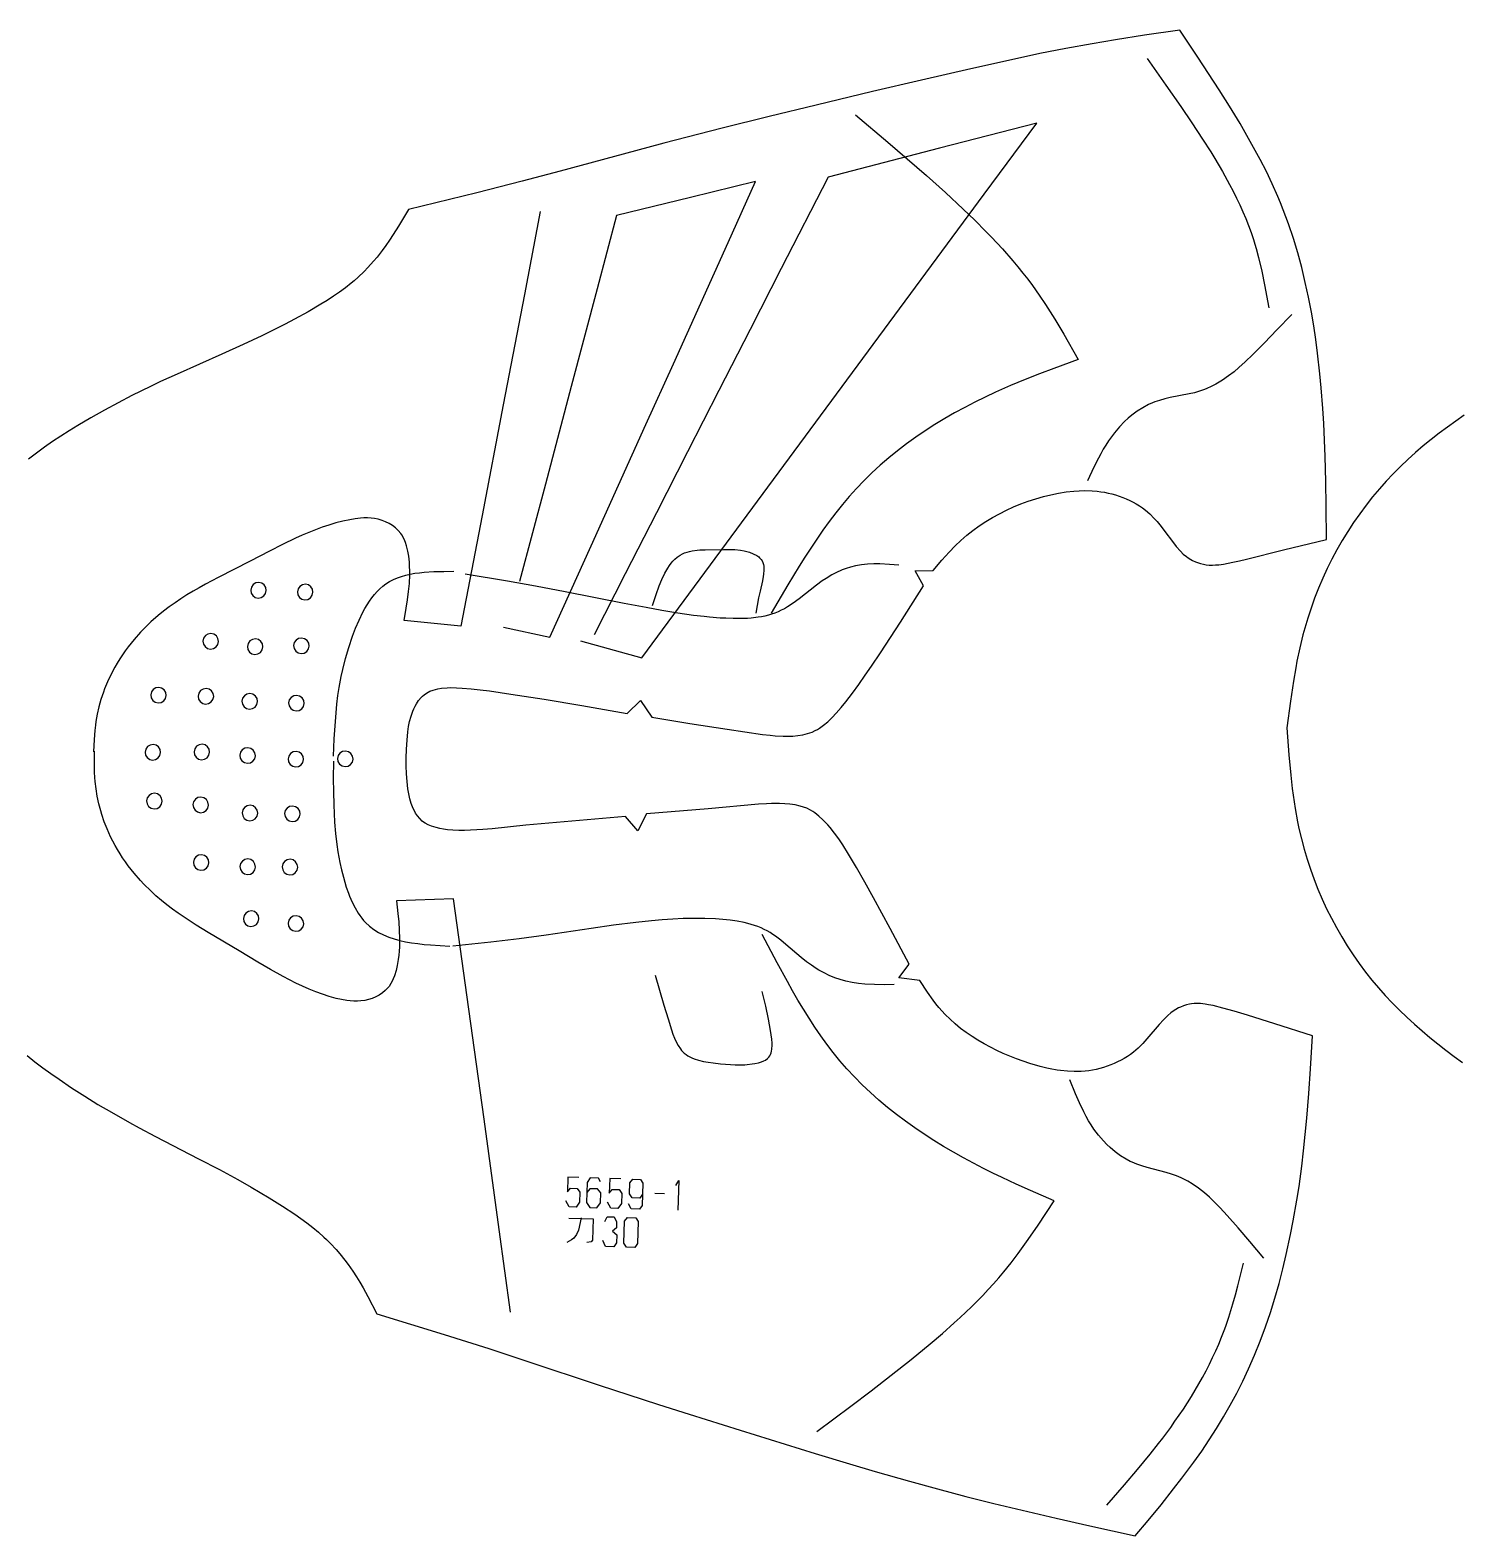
# Model space of a CAD drawing. Extents: x 923 to 2264, y 0 to 1234.
# Drawn here: x 1582.7 to 1811.8, y 220.6 to 462.4 of the extents above; entities that cross this region are included whole.
import ezdxf

# ---------------------------------------------------------------- set-up
doc = ezdxf.new("R2010")
doc.units = 0

msp = doc.modelspace()

# ---------------------------------------------------------------- linework, layer by layer
for points in [[(1723.864624, 312.416229), (1720.832764, 318.187256), (1719.514648, 320.647522), (1718.177124, 323.094208), (1716.772461, 325.595612), (1715.421875, 327.93515), (1714.142456, 330.101837), (1713.223999, 331.581818), (1712.580322, 332.545654), (1711.901855, 333.480927), (1711.179932, 334.379211), (1710.800537, 334.811829), (1709.998657, 335.638306), (1709.368408, 336.208923), (1708.726563, 336.715546), (1708.390259, 336.945709), (1708.043091, 337.156403), (1707.429688, 337.460541), (1706.915527, 337.659119), (1706.385864, 337.821075), (1705.569336, 338.00351), (1704.735596, 338.124847), (1703.895874, 338.197662), (1703.050903, 338.233673), (1701.790527, 338.230499), (1700.954346, 338.197662), (1699.703735, 338.114685), (1691.603027, 337.397247), (1681.68689, 336.596832), (1680.290527, 333.853455), (1678.346802, 336.131714), (1672.190918, 335.629364), (1667.267456, 335.204834), (1662.345947, 334.741638), (1656.921509, 334.183594), (1655.437744, 334.054535), (1654.44751, 333.986481), (1653.456177, 333.937347), (1652.463379, 333.911072), (1651.551514, 333.911804), (1650.640015, 333.945984), (1649.731201, 334.02475), (1649.128052, 334.107452), (1648.527466, 334.218201), (1647.930298, 334.360229), (1647.2146, 334.581451), (1646.664063, 334.807953), (1646.147827, 335.089264), (1645.906494, 335.253601), (1645.692749, 335.422791), (1645.299927, 335.802795), (1644.950928, 336.231171), (1644.643433, 336.699646), (1644.504028, 336.946228), (1644.253662, 337.458984), (1643.942749, 338.261322), (1643.720581, 339.004364), (1643.539063, 339.795471), (1643.403442, 340.585938), (1643.262207, 341.776215), (1643.165894, 343.017029), (1643.115234, 344.263672), (1643.112427, 345.506195), (1643.163696, 346.95163), (1643.260254, 348.421387), (1643.387451, 349.719177), (1643.51123, 350.579224), (1643.678101, 351.427948), (1643.899292, 352.259369), (1644.185547, 353.067291), (1644.356201, 353.460449), (1644.547485, 353.845642), (1644.759644, 354.22168), (1645.116211, 354.757599), (1645.524658, 355.253357), (1645.749023, 355.480194), (1645.987183, 355.689911), (1646.370239, 355.967072), (1646.627441, 356.115967), (1646.89563, 356.24588), (1647.458374, 356.454834), (1648.193726, 356.636749), (1648.795898, 356.73465), (1649.706177, 356.819122), (1650.313354, 356.839478), (1651.223755, 356.82663), (1652.133057, 356.774536), (1653.535889, 356.649567), (1655.016479, 356.488739), (1656.493408, 356.305511), (1659.929932, 355.816315), (1665.269653, 354.972656), (1671.323364, 353.949005), (1678.580933, 352.672302), (1680.724365, 354.763092), (1682.549927, 352.073273), (1688.682129, 351.080414), (1694.66687, 350.166321), (1700.314331, 349.339081), (1701.55835, 349.188934), (1702.390625, 349.112335), (1703.644653, 349.046997), (1704.485229, 349.044708), (1705.17627, 349.071869), (1705.982788, 349.14325), (1706.78125, 349.267029), (1707.56189, 349.453308), (1708.315552, 349.712524), (1708.798706, 349.930939), (1709.147461, 350.119415), (1709.48584, 350.327423), (1710.134033, 350.791626), (1710.808105, 351.357452), (1711.502441, 352.020996), (1712.160889, 352.720215), (1712.947144, 353.628204), (1713.694336, 354.541412), (1714.777832, 355.93988), (1715.823364, 357.366547), (1716.840332, 358.814636), (1717.836792, 360.277527), (1719.258667, 362.408142), (1722.483765, 367.363342), (1726.189697, 373.178894), (1724.860596, 375.615173), (1727.735229, 375.668732), (1729.108032, 377.292572), (1730.287476, 378.613831), (1731.274902, 379.6315), (1732.182495, 380.484253), (1733.129639, 381.298553), (1734.11377, 382.073669), (1735.132202, 382.808899), (1736.182495, 383.503479), (1737.261841, 384.156799), (1738.368408, 384.768036), (1739.499023, 385.336487), (1740.650879, 385.86145), (1741.822144, 386.342224), (1743.01001, 386.778046), (1744.211548, 387.168365), (1745.424683, 387.512146), (1746.646484, 387.809052), (1747.874634, 388.057922), (1749.106812, 388.256958), (1750.34314, 388.397858), (1751.169067, 388.454742), (1751.996582, 388.478699), (1753.240845, 388.446777), (1754.07251, 388.37616), (1754.667725, 388.299683), (1755.262451, 388.201324), (1755.855225, 388.081177), (1756.44397, 387.93924), (1757.028076, 387.775665), (1757.605225, 387.590393), (1758.174683, 387.383575), (1758.734375, 387.155151), (1759.283447, 386.905304), (1759.819946, 386.633972), (1760.342407, 386.341278), (1760.849609, 386.027374), (1761.339966, 385.692047), (1761.8125, 385.335724), (1762.513672, 384.73288), (1763.224365, 384.020416), (1763.672485, 383.518677), (1764.315552, 382.734222), (1764.935547, 381.921722), (1766.143677, 380.281097), (1766.763062, 379.490173), (1767.422485, 378.745392), (1767.893433, 378.287109), (1768.395264, 377.868317), (1768.659912, 377.676239), (1769.079346, 377.409607), (1769.377441, 377.246582), (1769.841187, 377.030823), (1770.321533, 376.851044), (1770.648682, 376.752075), (1771.147095, 376.636353), (1771.564697, 376.57074), (1772.067505, 376.527252), (1772.57251, 376.517609), (1773.078735, 376.537262), (1773.585327, 376.58139), (1774.344604, 376.683746), (1775.838745, 376.960693), (1776.9375, 377.199432), (1778.027832, 377.457245), (1783.984985, 378.959106), (1790.874023, 380.640076), (1790.828125, 385.956696), (1790.769653, 389.943024), (1790.671265, 393.92746), (1790.574951, 396.582367), (1790.44873, 399.235931), (1790.301514, 401.670135), (1790.046509, 404.992126), (1789.838379, 407.203888), (1789.463135, 410.515533), (1789.167725, 412.718506), (1788.833374, 414.916992), (1788.458374, 417.110352), (1787.996582, 419.509918), (1787.47937, 421.899078), (1786.902832, 424.274445), (1786.264038, 426.632477), (1785.559082, 428.969788), (1784.784668, 431.283051), (1783.937134, 433.568665), (1783.484985, 434.699829), (1783.061523, 435.71106), (1782.169922, 437.714355), (1781.223389, 439.69342), (1780.227783, 441.649841), (1779.188721, 443.585114), (1778.111816, 445.500885), (1777.003052, 447.398804), (1775.319702, 450.170563), (1773.650269, 452.823425), (1771.950317, 455.454132), (1770.227417, 458.068665), (1767.328979, 462.407074), (1761.68335, 461.584167), (1756.98584, 460.858978), (1753.236206, 460.230469), (1749.051514, 459.460327), (1744.878052, 458.627502), (1739.327759, 457.442261), (1733.789063, 456.200623), (1725.845581, 454.372223), (1717.981812, 452.528198), (1708.966553, 450.378418), (1701.418457, 448.544586), (1693.880859, 446.667297), (1688.236816, 445.222595), (1684.47998, 444.23877), (1679.933716, 443.024292), (1667.821167, 439.748352), (1661.755615, 438.146423), (1654.454346, 436.295624), (1643.47876, 433.611786), (1641.877441, 430.908752), (1641.046265, 429.578156), (1640.472168, 428.704651), (1639.878418, 427.844879), (1639.26062, 427.001282), (1638.441162, 425.961273), (1637.871216, 425.286255), (1636.981567, 424.303741), (1636.365845, 423.670227), (1635.408691, 422.754822), (1634.749023, 422.169281), (1634.295532, 421.787018), (1633.367798, 421.049194), (1632.414063, 420.344238), (1631.437744, 419.668823), (1630.442749, 419.019409), (1629.431885, 418.392731), (1627.376587, 417.194122), (1625.175537, 415.985901), (1623.695923, 415.208069), (1622.206787, 414.450104), (1619.958374, 413.345642), (1616.936157, 411.92334), (1613.505859, 410.368988), (1606.364624, 407.187012), (1603.701172, 405.965668), (1602.066162, 405.193817), (1599.081543, 403.729065), (1596.864014, 402.587067), (1594.66626, 401.403351), (1592.489624, 400.174133), (1590.399292, 398.93335), (1589.040894, 398.091827), (1587.695557, 397.227936), (1586.364624, 396.34082), (1585.049927, 395.42981), (1583.753418, 394.494049), (1582.476196, 393.532776)], [(1762.086182, 457.826019), (1765.109375, 453.565369), (1767.501465, 450.131073), (1769.266479, 447.527557), (1770.997192, 444.890839), (1772.294067, 442.841522), (1772.928711, 441.806976), (1774.161499, 439.716705), (1775.334595, 437.596344), (1775.894287, 436.524078), (1776.434082, 435.44339), (1776.951538, 434.354065), (1777.445557, 433.255707), (1777.914063, 432.148102), (1778.355591, 431.030853), (1778.768433, 429.903931), (1779.150269, 428.766602), (1779.371826, 428.054352), (1779.581543, 427.33844), (1779.969604, 425.89624), (1780.485229, 423.711426), (1780.940552, 421.507172), (1781.627808, 417.810211)], [(1671.121216, 364.343475), (1680.939331, 361.638702), (1685.16687, 367.362091), (1693.621826, 378.808899), (1702.077148, 390.255737), (1710.532104, 401.702576), (1718.987183, 413.149292), (1727.442139, 424.59613), (1735.897461, 436.042908), (1744.352417, 447.489746), (1728.723145, 443.437836), (1710.861206, 438.807007), (1703.344971, 424.112946), (1698.333984, 414.316833), (1693.32312, 404.520813), (1688.312134, 394.72467), (1683.301514, 384.928558), (1678.290527, 375.132477), (1673.279663, 365.336487)], [(1715.25061, 448.808594), (1720.454346, 444.414917), (1723.559937, 441.755066), (1726.64209, 439.062378), (1729.692139, 436.324829), (1732.567505, 433.655121), (1734.408447, 431.881409), (1736.2146, 430.073853), (1737.101807, 429.155884), (1738.838379, 427.288116), (1740.517456, 425.374146), (1741.33252, 424.398285), (1742.129639, 423.408813), (1742.908081, 422.405457), (1743.66626, 421.387146), (1744.737183, 419.873352), (1745.768433, 418.331238), (1747.255615, 415.974518), (1748.688354, 413.578339), (1751.010864, 409.537689), (1747.12561, 408.104004), (1744.799683, 407.220856), (1742.481812, 406.306061), (1740.174316, 405.347809), (1737.73584, 404.268066), (1736.073975, 403.487305), (1734.424927, 402.673401), (1732.791504, 401.825684), (1731.17627, 400.94339), (1729.581787, 400.02594), (1728.010864, 399.072479), (1726.465942, 398.082428), (1724.949341, 397.054901), (1723.464355, 395.989288), (1722.013062, 394.884918), (1720.598389, 393.741119), (1719.222778, 392.556976), (1717.889038, 391.332153), (1716.599365, 390.065338), (1715.415283, 388.821228), (1714.27063, 387.541321), (1713.16272, 386.22818), (1712.088989, 384.884338), (1711.046509, 383.512329), (1710.032104, 382.114838), (1709.043701, 380.694275), (1708.077759, 379.253265), (1707.13147, 377.794342), (1706.202515, 376.320099), (1704.384033, 373.335876), (1701.712769, 368.808319)], [(1658.73999, 366.521332), (1666.212769, 364.958557), (1672.814331, 379.582489), (1677.215576, 389.331818), (1681.616577, 399.081177), (1686.017456, 408.830414), (1690.418457, 418.579742), (1694.819702, 428.329102), (1699.220581, 438.07843), (1688.790527, 435.535065), (1676.870605, 432.628296), (1673.762207, 420.873535), (1669.617798, 405.2005), (1665.473145, 389.527374), (1661.328735, 373.854401)], [(1664.648682, 433.280701), (1662.101563, 419.968231), (1658.704956, 402.218231), (1655.308105, 384.46817), (1651.911499, 366.718231), (1642.794067, 367.602722), (1643.135254, 369.589783), (1643.339966, 370.917053), (1643.509644, 372.24826), (1643.631226, 373.584808), (1643.690552, 374.928375), (1643.692505, 375.603363), (1643.673706, 376.280548), (1643.632446, 376.960449), (1643.532104, 377.926392), (1643.395264, 378.773895), (1643.197144, 379.603577), (1643.023071, 380.13855), (1642.922119, 380.398834), (1642.68811, 380.901581), (1642.408081, 381.37674), (1642.249023, 381.602264), (1641.858765, 382.063599), (1641.413452, 382.481567), (1640.921265, 382.854523), (1640.390259, 383.180878), (1639.828369, 383.458984), (1639.244019, 383.687256), (1638.645264, 383.864044), (1638.058105, 383.984711), (1637.487427, 384.055847), (1636.915894, 384.086487), (1636.34436, 384.081512), (1635.773438, 384.045532), (1634.919922, 383.944183), (1634.07251, 383.80014), (1632.939087, 383.559906), (1631.820313, 383.274811), (1630.715332, 382.948303), (1629.622437, 382.584167), (1628.540649, 382.186035), (1627.468994, 381.757568), (1626.40564, 381.302399), (1625.349609, 380.824158), (1623.255005, 379.813232), (1621.174683, 378.754059), (1618.059692, 377.13858), (1612.918091, 374.515625), (1610.891235, 373.435333), (1609.890869, 372.87796), (1608.901855, 372.305664), (1607.925293, 371.715759), (1606.963135, 371.105652), (1606.017212, 370.472809), (1605.088989, 369.814331), (1604.180542, 369.127991), (1603.293091, 368.410645), (1602.130615, 367.389099), (1601.566528, 366.856171), (1600.476807, 365.747681), (1599.442139, 364.584259), (1598.947144, 363.982635), (1598.467773, 363.368195), (1598.005005, 362.741241), (1597.559326, 362.10202), (1597.13147, 361.450958), (1596.722168, 360.788147), (1596.331787, 360.114197), (1595.685913, 358.886322), (1595.173462, 357.782776), (1594.712524, 356.657074), (1594.501831, 356.086823), (1594.12085, 354.933167), (1593.795288, 353.764252), (1593.525635, 352.583008), (1593.313354, 351.392029), (1593.22937, 350.793579), (1593.134644, 349.944794), (1593.0271, 348.52533), (1592.934692, 346.532654)], [(1785.313354, 416.762146), (1782.919678, 414.260681), (1780.910278, 412.189728), (1779.044312, 410.309906), (1777.824707, 409.12619), (1776.818115, 408.211975), (1776.036499, 407.555725), (1775.172729, 406.893494), (1774.162476, 406.204926), (1773.109985, 405.581879), (1772.386475, 405.207855), (1771.646851, 404.870544), (1771.27124, 404.716583), (1770.509277, 404.439911), (1769.695923, 404.196564), (1768.831543, 403.987305), (1765.769653, 403.395569), (1764.903076, 403.201202), (1764.049316, 402.966431), (1763.295532, 402.707733), (1762.966187, 402.576721), (1762.317749, 402.286133), (1761.374023, 401.783325), (1760.46875, 401.207214), (1759.606201, 400.566193), (1759.057739, 400.106842), (1758.463989, 399.559631), (1757.625854, 398.689117), (1756.847412, 397.766022), (1756.359985, 397.125214), (1755.897095, 396.46698), (1755.45752, 395.793518), (1755.038696, 395.104431), (1754.639282, 394.401764), (1754.257813, 393.689575), (1753.535889, 392.24295), (1752.513062, 390.041473)], [(1812.978027, 400.565369), (1811.624023, 399.633575), (1810.288086, 398.676331), (1808.972412, 397.692841), (1807.678711, 396.682129), (1806.408447, 395.643463), (1805.163452, 394.57605), (1803.945313, 393.479004), (1802.756226, 392.351501), (1801.597412, 391.192596), (1800.470947, 390.001801), (1799.378418, 388.777679), (1798.283447, 387.473511), (1797.227173, 386.134674), (1796.210938, 384.763092), (1795.235229, 383.36026), (1794.300903, 381.928131), (1793.408447, 380.468414), (1792.558716, 378.982849), (1791.752441, 377.473145), (1790.990234, 375.94104), (1790.273071, 374.388397), (1789.601196, 372.816864), (1788.975952, 371.228302), (1788.397461, 369.624237), (1787.867188, 368.006836), (1787.38501, 366.377289), (1787.101807, 365.328857), (1786.590942, 363.220581), (1786.144287, 361.099091), (1785.941895, 360.034058), (1785.572144, 357.89682), (1785.084351, 354.677155), (1784.503418, 350.370117), (1784.837158, 346.036713), (1785.140015, 342.794373), (1785.386841, 340.639282), (1785.528076, 339.564392), (1785.852417, 337.420837), (1786.242188, 335.286835), (1786.4646, 334.223755), (1786.852783, 332.569244), (1787.289917, 330.923767), (1787.775635, 329.289185), (1788.309082, 327.667206), (1788.889648, 326.059692), (1789.51709, 324.468384), (1790.190308, 322.895081), (1790.909058, 321.341522), (1791.672485, 319.80957), (1792.47998, 318.300995), (1793.330933, 316.817535), (1794.224609, 315.361115), (1795.160645, 313.93335), (1796.138428, 312.536194), (1797.157104, 311.171204), (1798.177734, 309.886475), (1799.234375, 308.632721), (1800.324951, 307.409302), (1801.447754, 306.215271), (1802.600952, 305.050018), (1803.782715, 303.912872), (1804.991821, 302.80304), (1806.225586, 301.719666), (1807.482788, 300.66214), (1808.761841, 299.629791), (1810.060303, 298.621674), (1811.376831, 297.637299), (1812.709595, 296.67569)], [(1682.673096, 370.035736), (1683.243042, 371.783081), (1683.748657, 373.171387), (1684.181152, 374.202362), (1684.67749, 375.221008), (1685.141479, 376.036346), (1685.397095, 376.427795), (1685.670288, 376.801788), (1685.962158, 377.153259), (1686.274658, 377.477539), (1686.608765, 377.769409), (1686.784058, 377.901489), (1687.117188, 378.116241), (1687.467773, 378.30069), (1687.834351, 378.457214), (1688.215576, 378.588165), (1688.609375, 378.695923), (1689.014038, 378.782837), (1689.848755, 378.903656), (1690.275635, 378.942261), (1691.139282, 378.987762), (1694.077148, 379.041656), (1694.973389, 379.042572), (1695.869629, 379.003479), (1696.779663, 378.901398), (1697.400269, 378.787048), (1697.821167, 378.686096), (1698.240234, 378.563324), (1698.845947, 378.334259), (1699.395874, 378.045837), (1699.717163, 377.81778), (1699.860596, 377.692169), (1700.107788, 377.417175), (1700.263062, 377.17453), (1700.382446, 376.912415), (1700.46936, 376.632751), (1700.526489, 376.337372), (1700.556519, 376.028107), (1700.562134, 375.706879), (1700.513062, 375.035767), (1700.463745, 374.689636), (1700.329956, 373.985535), (1699.939941, 372.309601), (1699.713989, 371.256714), (1699.259277, 368.781677)], [(1631.452148, 345.810425), (1631.58374, 348.618073), (1631.706543, 350.716705), (1631.869019, 352.803497), (1632.007813, 354.185822), (1632.17688, 355.559204), (1632.366577, 356.834686), (1632.688721, 358.603027), (1632.942139, 359.776855), (1633.384644, 361.536163), (1633.904907, 363.301056), (1634.508423, 365.079498), (1635.005005, 366.387177), (1635.555298, 367.682281), (1636.16687, 368.940765), (1636.498047, 369.548706), (1636.847168, 370.138397), (1637.215332, 370.706787), (1637.603149, 371.250916), (1638.012207, 371.767792), (1638.442505, 372.254395), (1638.89563, 372.70752), (1639.372437, 373.124512), (1639.873413, 373.501892), (1640.459595, 373.872711), (1641.074707, 374.194672), (1641.717163, 374.471252), (1642.384644, 374.705933), (1643.075317, 374.902222), (1643.786499, 375.06366), (1644.516479, 375.193695), (1645.263428, 375.295746), (1646.024902, 375.373352), (1647.583374, 375.469299), (1649.174927, 375.509491), (1650.783691, 375.521698)], [(1722.210327, 376.524841), (1720.695557, 376.628937), (1719.18811, 376.695526), (1718.191162, 376.700531), (1717.203369, 376.661011), (1716.226563, 376.56601), (1715.263062, 376.404297), (1714.444946, 376.202789), (1713.767456, 375.987488), (1713.099976, 375.732971), (1712.118042, 375.284576), (1711.477783, 374.945618), (1710.540283, 374.384888), (1709.931152, 373.980682), (1708.976807, 373.288818), (1706.210571, 371.112213), (1705.281494, 370.427032), (1704.32959, 369.799103), (1703.841553, 369.513397), (1703.34314, 369.250488), (1702.83313, 369.012817), (1702.32312, 368.807251), (1701.801514, 368.627167), (1701.269287, 368.471161), (1700.728027, 368.33783), (1700.178101, 368.2258), (1699.62085, 368.133698), (1698.487793, 368.00351), (1697.914307, 367.962616), (1696.758057, 367.922424), (1695.595947, 367.928284), (1694.436157, 367.969025), (1693.560303, 368.017151), (1691.823975, 368.151428), (1690.963135, 368.235931), (1689.254028, 368.435944), (1686.714355, 368.801331), (1684.193726, 369.226593), (1681.679932, 369.690216), (1678.138672, 370.374054), (1668.659302, 372.246246), (1663.905273, 373.139984), (1659.384033, 373.927765), (1652.597412, 375.039551)], [(1620.662109, 372.434998), (1620.582153, 372.916138), (1620.324341, 373.329987), (1619.92749, 373.613678), (1619.452515, 373.723907), (1618.971191, 373.64389), (1618.557495, 373.385895), (1618.273682, 372.989166), (1618.163452, 372.514069), (1618.243408, 372.032928), (1618.501587, 371.619049), (1618.898438, 371.335388), (1619.373413, 371.225159), (1619.85437, 371.305115), (1620.268433, 371.56311), (1620.552124, 371.959869), (1620.662109, 372.434998)], [(1628.157837, 372.142975), (1628.078125, 372.624054), (1627.819946, 373.037964), (1627.423096, 373.321625), (1626.94812, 373.431854), (1626.466797, 373.351868), (1626.053101, 373.093872), (1625.769287, 372.697144), (1625.659058, 372.222015), (1625.739014, 371.740875), (1625.997192, 371.327026), (1626.394043, 371.043365), (1626.869019, 370.933105), (1627.35022, 371.013092), (1627.764038, 371.271088), (1628.047729, 371.667847), (1628.157837, 372.142975)], [(1612.990601, 364.235382), (1612.910645, 364.716522), (1612.652466, 365.130371), (1612.255859, 365.414063), (1611.78064, 365.524292), (1611.299683, 365.444275), (1610.88562, 365.186279), (1610.601807, 364.789551), (1610.491821, 364.314453), (1610.571899, 363.833313), (1610.829712, 363.419434), (1611.226563, 363.135773), (1611.701538, 363.025543), (1612.182739, 363.105499), (1612.596558, 363.363495), (1612.880249, 363.760254), (1612.990601, 364.235382)], [(1620.123413, 363.375702), (1620.043457, 363.856842), (1619.785278, 364.270691), (1619.388672, 364.554352), (1618.913452, 364.664612), (1618.432495, 364.584625), (1618.018433, 364.32663), (1617.734619, 363.929871), (1617.624634, 363.454742), (1617.704712, 362.973633), (1617.962524, 362.559753), (1618.359375, 362.276093), (1618.834351, 362.165863), (1619.315552, 362.24585), (1619.72937, 362.503845), (1620.013062, 362.900574), (1620.123413, 363.375702)], [(1627.553345, 363.519318), (1627.473389, 364.000458), (1627.215332, 364.414337), (1626.818359, 364.697998), (1626.343384, 364.808228), (1625.862183, 364.728241), (1625.448364, 364.470215), (1625.164673, 364.073517), (1625.054688, 363.598389), (1625.134399, 363.117249), (1625.392456, 362.7034), (1625.789307, 362.419708), (1626.264282, 362.309479), (1626.745605, 362.389435), (1627.159302, 362.647461), (1627.443115, 363.04422), (1627.553345, 363.519318)], [(1604.601196, 355.588196), (1604.52124, 356.069336), (1604.263428, 356.483185), (1603.866577, 356.766876), (1603.391479, 356.877106), (1602.910278, 356.797089), (1602.496582, 356.539093), (1602.212769, 356.142365), (1602.102417, 355.667267), (1602.182495, 355.186127), (1602.440552, 354.772247), (1602.837158, 354.488586), (1603.3125, 354.378357), (1603.793457, 354.458313), (1604.20752, 354.71637), (1604.490845, 355.113068), (1604.601196, 355.588196)], [(1612.217163, 355.408813), (1612.137207, 355.889954), (1611.879028, 356.303833), (1611.482178, 356.587494), (1611.007202, 356.697723), (1610.526245, 356.617767), (1610.112183, 356.359711), (1609.828369, 355.963013), (1609.718384, 355.487885), (1609.798462, 355.006744), (1610.056274, 354.592896), (1610.453125, 354.309204), (1610.928101, 354.198975), (1611.409302, 354.278931), (1611.82312, 354.536987), (1612.106812, 354.933716), (1612.217163, 355.408813)], [(1619.255249, 354.596313), (1619.175537, 355.077454), (1618.91748, 355.491333), (1618.52063, 355.774994), (1618.045532, 355.885223), (1617.564331, 355.805267), (1617.150635, 355.547272), (1616.866821, 355.150513), (1616.75647, 354.675415), (1616.836548, 354.194275), (1617.094604, 353.780396), (1617.491577, 353.496765), (1617.966553, 353.386475), (1618.447754, 353.466492), (1618.861572, 353.724487), (1619.145264, 354.121216), (1619.255249, 354.596313)], [(1626.751221, 354.304047), (1626.671265, 354.785187), (1626.413086, 355.199066), (1626.016479, 355.482727), (1625.54126, 355.592957), (1625.060303, 355.513), (1624.64624, 355.255005), (1624.362427, 354.858246), (1624.252441, 354.383118), (1624.33252, 353.902039), (1624.590332, 353.488129), (1624.987183, 353.204437), (1625.462158, 353.094208), (1625.943359, 353.174225), (1626.357178, 353.43222), (1626.640869, 353.828949), (1626.751221, 354.304047)], [(1659.884644, 256.590393), (1658.056519, 269.855438), (1655.619385, 287.542114), (1653.182129, 305.228729), (1650.744995, 322.915466), (1641.590332, 322.589417), (1641.809937, 320.585266), (1641.93335, 319.247925), (1642.021851, 317.908905), (1642.06189, 316.567261), (1642.039063, 315.222534), (1641.999634, 314.548828), (1641.939697, 313.873901), (1641.857178, 313.198029), (1641.69812, 312.239807), (1641.51001, 311.402283), (1641.261475, 310.586334), (1641.055542, 310.062836), (1640.938721, 309.809296), (1640.674316, 309.321838), (1640.365845, 308.864838), (1640.193726, 308.649292), (1639.775879, 308.212646), (1639.305908, 307.822693), (1638.79187, 307.480469), (1638.242188, 307.187103), (1637.664307, 306.943787), (1637.067505, 306.751709), (1636.458984, 306.611938), (1635.865601, 306.52713), (1635.291504, 306.490997), (1634.71936, 306.4953), (1634.149048, 306.535217), (1633.581177, 306.605896), (1632.735229, 306.759216), (1631.898438, 306.954773), (1630.781494, 307.263733), (1629.682495, 307.616699), (1628.598999, 308.010071), (1627.53064, 308.440216), (1626.47522, 308.903717), (1625.431519, 309.396881), (1624.397827, 309.916168), (1623.373047, 310.457947), (1621.34375, 311.594879), (1619.331787, 312.779236), (1616.321167, 314.581909), (1611.348999, 317.513977), (1609.391479, 318.716156), (1608.427124, 319.333496), (1607.474609, 319.965118), (1606.535889, 320.613495), (1605.612793, 321.281189), (1604.707153, 321.970764), (1603.820923, 322.68457), (1602.955566, 323.425415), (1602.11377, 324.195374), (1601.015625, 325.286041), (1600.484985, 325.852417), (1599.4646, 327.025391), (1598.502808, 328.249908), (1598.045288, 328.880554), (1597.604614, 329.523041), (1597.180908, 330.177094), (1596.775024, 330.842285), (1596.387451, 331.518402), (1596.019287, 332.204865), (1595.670532, 332.901672), (1595.100952, 334.166565), (1594.65625, 335.299408), (1594.265015, 336.45105), (1594.089355, 337.033142), (1593.779663, 338.207886), (1593.525635, 339.39447), (1593.328369, 340.590149), (1593.189331, 341.792023), (1593.141846, 342.394287), (1593.098999, 343.247284), (1593.078125, 344.670624), (1593.107422, 346.665192)], [(1603.704956, 346.419647), (1603.625, 346.900787), (1603.367188, 347.314636), (1602.970337, 347.598328), (1602.495239, 347.708557), (1602.014038, 347.628601), (1601.60022, 347.370575), (1601.316528, 346.973816), (1601.206177, 346.498718), (1601.286255, 346.017578), (1601.544312, 345.603699), (1601.940918, 345.320038), (1602.41626, 345.209808), (1602.897095, 345.289795), (1603.311157, 345.547791), (1603.594604, 345.944519), (1603.704956, 346.419647)], [(1611.560913, 346.465607), (1611.480957, 346.946747), (1611.222778, 347.360626), (1610.826172, 347.644287), (1610.350952, 347.754517), (1609.869995, 347.67453), (1609.455933, 347.416504), (1609.172119, 347.019806), (1609.062134, 346.544678), (1609.142212, 346.063538), (1609.400024, 345.649689), (1609.796875, 345.365997), (1610.271851, 345.255768), (1610.753052, 345.335724), (1611.16687, 345.59375), (1611.450562, 345.990509), (1611.560913, 346.465607)], [(1618.910889, 345.900696), (1618.830933, 346.381836), (1618.572754, 346.795685), (1618.175903, 347.079376), (1617.700928, 347.189606), (1617.219604, 347.10965), (1616.805908, 346.851624), (1616.522095, 346.454865), (1616.412109, 345.979767), (1616.491821, 345.498627), (1616.75, 345.084747), (1617.146851, 344.801086), (1617.621826, 344.690857), (1618.103149, 344.770844), (1618.516846, 345.02887), (1618.800537, 345.425568), (1618.910889, 345.900696)], [(1626.664063, 345.306824), (1626.583984, 345.787933), (1626.325928, 346.201843), (1625.929077, 346.485504), (1625.453979, 346.595734), (1624.972778, 346.515747), (1624.559082, 346.257721), (1624.275269, 345.861023), (1624.165283, 345.385895), (1624.244995, 344.904755), (1624.503052, 344.490906), (1624.900024, 344.207214), (1625.375, 344.096985), (1625.856201, 344.176941), (1626.27002, 344.434967), (1626.553711, 344.831726), (1626.664063, 345.306824)], [(1634.591187, 345.374237), (1634.51123, 345.855377), (1634.253418, 346.269287), (1633.856567, 346.552917), (1633.38147, 346.663208), (1632.900269, 346.583191), (1632.486572, 346.325195), (1632.202759, 345.928467), (1632.092407, 345.453339), (1632.172485, 344.972229), (1632.430542, 344.55835), (1632.827148, 344.274689), (1633.30249, 344.164459), (1633.783447, 344.244415), (1634.19751, 344.502411), (1634.481201, 344.89917), (1634.591187, 345.374237)], [(1631.428711, 345.038818), (1631.424683, 342.234375), (1631.441162, 340.134918), (1631.48938, 338.041718), (1631.545898, 336.651215), (1631.626831, 335.265533), (1631.781494, 333.403717), (1631.985229, 331.652771), (1632.157837, 330.487213), (1632.479004, 328.738403), (1632.73938, 327.570465), (1633.040283, 326.399323), (1633.515015, 324.82074), (1633.859375, 323.837891), (1634.046509, 323.353394), (1634.454346, 322.405975), (1634.909668, 321.497131), (1635.417114, 320.63913), (1635.691895, 320.233002), (1635.981201, 319.844025), (1636.285889, 319.473907), (1636.606201, 319.12381), (1637.24939, 318.525665), (1637.945923, 317.998657), (1638.692505, 317.537811), (1639.484375, 317.138), (1640.318359, 316.794128), (1641.190918, 316.50116), (1642.097412, 316.253967), (1643.034668, 316.047455), (1643.998657, 315.876526), (1644.985596, 315.736115), (1645.991577, 315.621216), (1647.012817, 315.526672), (1650.130005, 315.314087)], [(1603.940552, 338.585663), (1603.860596, 339.066803), (1603.602417, 339.480652), (1603.205933, 339.764343), (1602.730591, 339.874573), (1602.249634, 339.794617), (1601.835571, 339.536591), (1601.55188, 339.139832), (1601.441895, 338.664734), (1601.521851, 338.183594), (1601.779663, 337.769714), (1602.176514, 337.486053), (1602.651489, 337.375824), (1603.132813, 337.455811), (1603.546509, 337.713806), (1603.830322, 338.110535), (1603.940552, 338.585663)], [(1611.38501, 337.97348), (1611.304932, 338.45459), (1611.046875, 338.868469), (1610.650024, 339.15213), (1610.174927, 339.262421), (1609.693726, 339.182404), (1609.279907, 338.924408), (1608.996216, 338.527649), (1608.88623, 338.052582), (1608.965942, 337.571442), (1609.223999, 337.157562), (1609.62085, 336.873901), (1610.095947, 336.763672), (1610.577148, 336.843628), (1610.990845, 337.101624), (1611.274658, 337.498383), (1611.38501, 337.97348)], [(1619.295288, 336.667694), (1619.215332, 337.148834), (1618.957153, 337.562714), (1618.560547, 337.846375), (1618.085327, 337.956635), (1617.60437, 337.876648), (1617.190308, 337.618622), (1616.90686, 337.221893), (1616.796509, 336.746796), (1616.876587, 336.265656), (1617.134399, 335.851776), (1617.53125, 335.568115), (1618.006226, 335.457886), (1618.487427, 335.537842), (1618.901245, 335.795837), (1619.184937, 336.192596), (1619.295288, 336.667694)], [(1626.10498, 336.545502), (1626.025024, 337.026642), (1625.766846, 337.440491), (1625.369995, 337.724182), (1624.89502, 337.834412), (1624.413696, 337.754456), (1624, 337.496399), (1623.716187, 337.09967), (1623.606201, 336.624573), (1623.685913, 336.143433), (1623.94397, 335.729553), (1624.340942, 335.445892), (1624.815918, 335.335663), (1625.297119, 335.415649), (1625.710938, 335.673676), (1625.994629, 336.070374), (1626.10498, 336.545502)], [(1611.460571, 328.72226), (1611.380615, 329.203339), (1611.122437, 329.617249), (1610.725952, 329.90094), (1610.25061, 330.011169), (1609.769653, 329.931152), (1609.355591, 329.673157), (1609.071899, 329.276428), (1608.961792, 328.801331), (1609.04187, 328.32019), (1609.299683, 327.906311), (1609.696533, 327.62265), (1610.171509, 327.512421), (1610.652832, 327.592377), (1611.066528, 327.850372), (1611.35022, 328.247131), (1611.460571, 328.72226)], [(1618.927734, 328.040924), (1618.847778, 328.522034), (1618.5896, 328.935944), (1618.193115, 329.219604), (1617.717773, 329.329834), (1617.236816, 329.249847), (1616.822754, 328.991821), (1616.539063, 328.595123), (1616.429077, 328.119995), (1616.509033, 327.638855), (1616.766846, 327.225006), (1617.163696, 326.941315), (1617.638672, 326.831085), (1618.119995, 326.911041), (1618.533691, 327.169067), (1618.817505, 327.565826), (1618.927734, 328.040924)], [(1625.714355, 327.987976), (1625.634399, 328.469055), (1625.376587, 328.882965), (1624.979614, 329.166626), (1624.504639, 329.276855), (1624.023438, 329.196869), (1623.609619, 328.938873), (1623.325928, 328.542145), (1623.215576, 328.067017), (1623.295532, 327.585876), (1623.553711, 327.172028), (1623.950317, 326.888367), (1624.425537, 326.778107), (1624.906494, 326.858093), (1625.320557, 327.116089), (1625.604004, 327.512848), (1625.714355, 327.987976)], [(1619.489014, 319.698669), (1619.409302, 320.17981), (1619.151245, 320.593658), (1618.754395, 320.87735), (1618.279297, 320.987579), (1617.798096, 320.907623), (1617.384399, 320.649597), (1617.100586, 320.252838), (1616.990234, 319.77774), (1617.070313, 319.2966), (1617.328369, 318.882721), (1617.72522, 318.59906), (1618.200317, 318.488831), (1618.681519, 318.568817), (1619.095337, 318.826843), (1619.379028, 319.223541), (1619.489014, 319.698669)], [(1626.670532, 318.929718), (1626.590576, 319.410858), (1626.332764, 319.824707), (1625.935913, 320.108398), (1625.460938, 320.218628), (1624.979614, 320.138672), (1624.565552, 319.880646), (1624.282104, 319.483887), (1624.171875, 319.00882), (1624.251831, 318.527679), (1624.51001, 318.11377), (1624.906494, 317.830139), (1625.38147, 317.719879), (1625.862793, 317.799866), (1626.276855, 318.057892), (1626.560303, 318.45459), (1626.670532, 318.929718)], [(1721.467773, 309.156921), (1719.890259, 309.138153), (1718.319336, 309.151276), (1716.76123, 309.228271), (1715.732788, 309.330841), (1714.714355, 309.485474), (1713.708374, 309.70163), (1712.810913, 309.956329), (1711.92688, 310.26593), (1711.058716, 310.627502), (1710.20813, 311.037842), (1709.377197, 311.493988), (1708.969604, 311.73822), (1708.172119, 312.257263), (1707.399658, 312.814392), (1706.550293, 313.488983), (1704.099365, 315.610046), (1703.277832, 316.291077), (1702.434937, 316.930023), (1702.002441, 317.22821), (1701.560303, 317.509399), (1701.107178, 317.771088), (1700.611816, 318.026855), (1700.10376, 318.259399), (1699.58374, 318.46994), (1699.053101, 318.659637), (1698.512817, 318.829681), (1697.963379, 318.981232), (1697.40686, 319.115509), (1696.274292, 319.336639), (1695.123657, 319.502625), (1693.962769, 319.622742), (1692.800537, 319.706451), (1691.060913, 319.779907), (1690.195923, 319.79538), (1688.474609, 319.787323), (1687.618042, 319.765228), (1685.910645, 319.688263), (1684.210327, 319.572418), (1682.514648, 319.423309), (1679.975586, 319.149445), (1676.389038, 318.689178), (1672.800903, 318.172974), (1665.616211, 317.095612), (1661.259033, 316.497803), (1656.699341, 315.961334), (1650.614014, 315.327271)], [(1709.050903, 237.410385), (1714.512817, 241.477997), (1717.774658, 243.943237), (1721.015015, 246.442566), (1724.226196, 248.989059), (1727.258423, 251.478043), (1729.204346, 253.136093), (1731.117188, 254.82991), (1732.05835, 255.692108), (1733.90564, 257.450195), (1735.69812, 259.258087), (1736.571167, 260.182495), (1737.427124, 261.121307), (1738.265259, 262.0755), (1739.083984, 263.045471), (1740.244995, 264.490967), (1741.368408, 265.967194), (1742.996216, 268.22879), (1744.572144, 270.532837), (1747.136841, 274.424164), (1743.349976, 276.098938), (1741.083374, 277.124298), (1738.824951, 278.177948), (1737.324951, 278.90152), (1735.830933, 279.64563), (1734.20752, 280.484528), (1732.594604, 281.352448), (1730.995239, 282.250305), (1729.411865, 283.178833), (1727.847412, 284.138947), (1726.304932, 285.131531), (1724.786865, 286.157349), (1723.295898, 287.217224), (1721.834961, 288.312012), (1720.40686, 289.442688), (1719.014282, 290.609955), (1717.660645, 291.814667), (1716.347412, 293.057739), (1715.078735, 294.340027), (1713.856201, 295.66214), (1712.754639, 296.937683), (1711.693726, 298.246704), (1710.670532, 299.586823), (1709.682129, 300.955627), (1708.725586, 302.350708), (1707.797729, 303.769714), (1706.89624, 305.210266), (1706.017822, 306.669861), (1705.159668, 308.14624), (1704.318726, 309.636993), (1702.677734, 312.651947), (1700.274048, 317.222137)], [(1582.252441, 297.759277), (1583.512817, 296.774292), (1584.790894, 295.812378), (1586.084595, 294.872559), (1587.392822, 293.954559), (1589.408447, 292.595886), (1591.510864, 291.243561), (1593.637451, 289.935699), (1595.786255, 288.668274), (1598.682129, 287.034668), (1600.27002, 286.170319), (1602.859375, 284.797852), (1609.806519, 281.211273), (1613.142456, 279.462646), (1616.078125, 277.869049), (1618.259644, 276.637421), (1619.702759, 275.795135), (1621.135864, 274.933746), (1623.263672, 273.601074), (1625.247192, 272.286346), (1626.220581, 271.602722), (1627.17688, 270.897339), (1628.112793, 270.166901), (1629.024658, 269.408417), (1629.908691, 268.618622), (1630.339355, 268.210846), (1630.9646, 267.588379), (1631.867798, 266.619568), (1632.446167, 265.951782), (1633.278442, 264.919769), (1633.808716, 264.213196), (1634.567139, 263.127899), (1635.13562, 262.250183), (1635.679321, 261.357635), (1636.202148, 260.452637), (1636.955933, 259.076569), (1638.399658, 256.286011), (1649.203735, 252.976517), (1656.387207, 250.709717), (1662.351196, 248.762375), (1674.25647, 244.796631), (1678.72522, 243.322968), (1683.626831, 241.736755), (1688.536499, 240.176056), (1696.732422, 237.61441), (1708.784912, 233.891281), (1714.280884, 232.22023), (1718.410278, 230.993668), (1723.931519, 229.411133), (1728.435547, 228.179718), (1732.953125, 226.996552), (1737.481812, 225.857147), (1742.020874, 224.756943), (1747.473145, 223.4832), (1752.909912, 222.254364), (1760.16626, 220.648621), (1762.247437, 223.141785), (1764.31189, 225.647964), (1766.342163, 228.180237), (1767.668457, 229.889328), (1768.966797, 231.61969), (1769.604004, 232.494171), (1770.852417, 234.264923), (1772.062744, 236.065781), (1773.231567, 237.894836), (1774.356567, 239.751556), (1775.434937, 241.6353), (1776.4646, 243.545654), (1777.443359, 245.481949), (1778.368652, 247.443588), (1779.340332, 249.672256), (1780.244995, 251.929214), (1781.085938, 254.211594), (1781.865845, 256.51651), (1782.588379, 258.841095), (1783.25647, 261.182587), (1783.873413, 263.537994), (1784.418701, 265.802948), (1785.127808, 269.063232), (1785.554688, 271.2453), (1786.129395, 274.529572), (1786.470581, 276.725494), (1786.922729, 280.027618), (1787.209595, 282.444183), (1787.484009, 285.075378), (1787.724609, 287.710144), (1788.034302, 291.66748), (1788.300293, 295.629395), (1788.618408, 300.915771), (1782.570313, 302.853119), (1778.18811, 304.232635), (1776.055298, 304.880707), (1774.259644, 305.384613), (1772.670288, 305.779602), (1771.919678, 305.935852), (1771.41687, 306.019806), (1770.660889, 306.103088), (1770.156494, 306.123199), (1769.652466, 306.109283), (1769.232178, 306.067993), (1768.895874, 306.014404), (1768.396484, 305.900726), (1767.906494, 305.748627), (1767.430908, 305.559875), (1767.123657, 305.41449), (1766.690552, 305.174316), (1766.416504, 304.999786), (1765.892456, 304.615967), (1765.396484, 304.192078), (1764.694946, 303.497772), (1764.030273, 302.756195), (1762.059082, 300.433197), (1761.372192, 299.687775), (1760.653442, 298.980255), (1759.889648, 298.321899), (1759.415894, 297.962311), (1758.923706, 297.623657), (1758.414673, 297.306274), (1757.890259, 297.010315), (1757.351807, 296.73584), (1756.800903, 296.483246), (1756.23877, 296.252625), (1755.66687, 296.044006), (1755.086548, 295.857819), (1754.499634, 295.694183), (1753.907104, 295.553192), (1753.310547, 295.435181), (1752.711792, 295.340179), (1752.111572, 295.268616), (1751.511841, 295.220306), (1750.39502, 295.192291), (1749.284058, 295.239441), (1748.178711, 295.354462), (1747.628052, 295.434998), (1746.530273, 295.637695), (1745.983398, 295.757996), (1744.893066, 296.031982), (1743.265625, 296.512024), (1742.180908, 296.870789), (1741.102783, 297.257599), (1740.034302, 297.673431), (1738.977783, 298.118835), (1737.935913, 298.594635), (1736.911499, 299.101715), (1735.907104, 299.640747), (1734.925293, 300.212463), (1733.96875, 300.817688), (1733.039917, 301.457214), (1732.141846, 302.131775), (1731.2771, 302.842194), (1730.44812, 303.589081), (1729.657471, 304.373535), (1728.662476, 305.484772), (1728.185547, 306.074799), (1727.724976, 306.679199), (1726.841187, 307.921875), (1725.569946, 309.833923), (1722.198975, 310.257721), (1723.864624, 312.416229)], [(1683.098389, 310.69577), (1684.492798, 305.870605), (1685.161255, 303.662811), (1685.726807, 301.872345), (1685.952759, 301.214355), (1686.199707, 300.571045), (1686.474976, 299.953094), (1686.786865, 299.371155), (1687.142822, 298.83606), (1687.339966, 298.589264), (1687.55127, 298.358368), (1687.7771, 298.144287), (1688.055908, 297.920746), (1688.354004, 297.719879), (1688.669922, 297.540222), (1689.001465, 297.380219), (1689.347168, 297.238434), (1690.073975, 297.003326), (1690.836548, 296.822723), (1691.621216, 296.684692), (1692.413696, 296.577118), (1693.603027, 296.445313), (1695.174927, 296.308044), (1695.948364, 296.27121), (1696.721191, 296.264221), (1697.499634, 296.293823), (1697.892822, 296.324493), (1698.690552, 296.421478), (1699.096802, 296.489319), (1699.709351, 296.620178), (1700.154297, 296.750061), (1700.569946, 296.915497), (1700.82251, 297.04953), (1701.152466, 297.291504), (1701.338379, 297.487335), (1701.492798, 297.707153), (1701.618042, 297.94873), (1701.716187, 298.209991), (1701.789673, 298.488831), (1701.840332, 298.783173), (1701.882202, 299.409576), (1701.877808, 299.737457), (1701.828979, 300.411957), (1701.742188, 301.097351), (1701.633667, 301.776581), (1701.297119, 303.604645), (1700.845947, 305.701233), (1700.28064, 308.070496)], [(1780.804932, 265.254639), (1778.568115, 267.897583), (1776.688721, 270.087341), (1774.940552, 272.077698), (1773.795288, 273.33371), (1772.846191, 274.307617), (1772.105957, 275.010376), (1771.284302, 275.724243), (1770.317749, 276.473267), (1769.305298, 277.159454), (1768.605957, 277.576874), (1767.888062, 277.958679), (1767.522827, 278.135437), (1766.779053, 278.458282), (1765.981812, 278.750702), (1765.132202, 279.01239), (1762.111816, 279.789886), (1761.259033, 280.036896), (1760.420898, 280.323517), (1759.684326, 280.627563), (1759.363403, 280.778351), (1758.733765, 281.107971), (1757.822144, 281.66748), (1756.953369, 282.297638), (1756.132202, 282.990204), (1755.612793, 283.482391), (1755.053711, 284.065002), (1754.270874, 284.985352), (1753.550537, 285.954498), (1753.103027, 286.62381), (1752.680908, 287.309082), (1752.282471, 288.007965), (1751.90686, 288.717102), (1751.215332, 290.160553), (1750.58252, 291.630768), (1749.691528, 293.862976)], [(1670.868042, 278.190979), (1669.097168, 278.246979), (1669.022461, 275.885712), (1669.479004, 276.48407), (1670.593994, 276.44873), (1671.012207, 275.822723), (1670.960938, 274.204773), (1670.389282, 273.434967), (1669.274292, 273.470276), (1668.736206, 274.450256)], [(1674.316528, 277.469025), (1674.007813, 278.091583), (1672.674072, 278.13382), (1672.189941, 277.361237), (1672.088989, 274.169067), (1672.632446, 273.363983), (1673.747803, 273.328705), (1674.319336, 274.098511), (1674.370239, 275.716431), (1673.84314, 276.345917), (1672.618652, 276.384674), (1672.140259, 275.787018)], [(1677.584595, 277.978394), (1675.813721, 278.034454), (1675.739014, 275.673126), (1676.195557, 276.271484), (1677.310913, 276.236206), (1677.72876, 275.610138), (1677.67749, 273.992218), (1677.105957, 273.222412), (1675.990845, 273.25769), (1675.452759, 274.237732)], [(1681.087158, 275.503906), (1680.629028, 274.861786), (1679.404663, 274.900543), (1678.966187, 275.571014), (1679.021484, 277.32016), (1679.5, 277.917816), (1680.724365, 277.879059), (1681.142456, 277.252991), (1681.030273, 273.71106), (1680.57373, 273.112701), (1679.23999, 273.154877), (1678.805542, 273.956512)], [(1683.03125, 275.661255), (1684.605225, 275.611389)], [(1686.410645, 276.911194), (1686.872803, 277.684479), (1686.721802, 272.918121)], [(1671.210327, 271.710663), (1670.798096, 269.753937), (1670.468384, 269.020264), (1670.056885, 268.464264), (1669.653687, 268.170624), (1668.896484, 267.756866)], [(1669.239624, 271.685455), (1673.13147, 271.562286), (1673.023682, 268.15152), (1672.838989, 267.850922), (1672.135254, 267.741913)], [(1675.034302, 271.108124), (1675.387207, 271.884888), (1676.502197, 271.849579), (1676.914673, 271.048615), (1676.884277, 270.086639), (1676.233398, 269.58194), (1676.958984, 268.98996), (1676.91748, 267.678131), (1676.460938, 267.079773), (1675.127197, 267.121948), (1674.698364, 268.098511)], [(1679.81897, 266.97348), (1678.485229, 267.015686), (1678.045532, 267.642426), (1678.157715, 271.184357), (1678.63623, 271.782074), (1679.969971, 271.739838), (1680.387817, 271.113831), (1680.275635, 267.571838), (1679.81897, 266.97348)], [(1755.623413, 225.586517), (1758.446167, 228.838318), (1760.538086, 231.298981), (1762.588745, 233.795349), (1763.924316, 235.48703), (1764.580566, 236.342728), (1765.866821, 238.076874), (1766.557739, 239.044571), (1767.900269, 241.010544), (1769.183716, 243.016708), (1769.800903, 244.034714), (1770.400635, 245.062576), (1770.981812, 246.100143), (1771.543701, 247.147491), (1772.084961, 248.204453), (1772.60498, 249.270935), (1773.102417, 250.346954), (1773.576782, 251.432343), (1774.0271, 252.527145), (1774.452148, 253.631042), (1774.70752, 254.333542), (1775.189697, 255.748581), (1775.852173, 257.892548), (1776.261475, 259.333282), (1776.651489, 260.780823), (1777.577148, 264.41687)]]:
    msp.add_lwpolyline(points)

doc.saveas('drawing.dxf')
